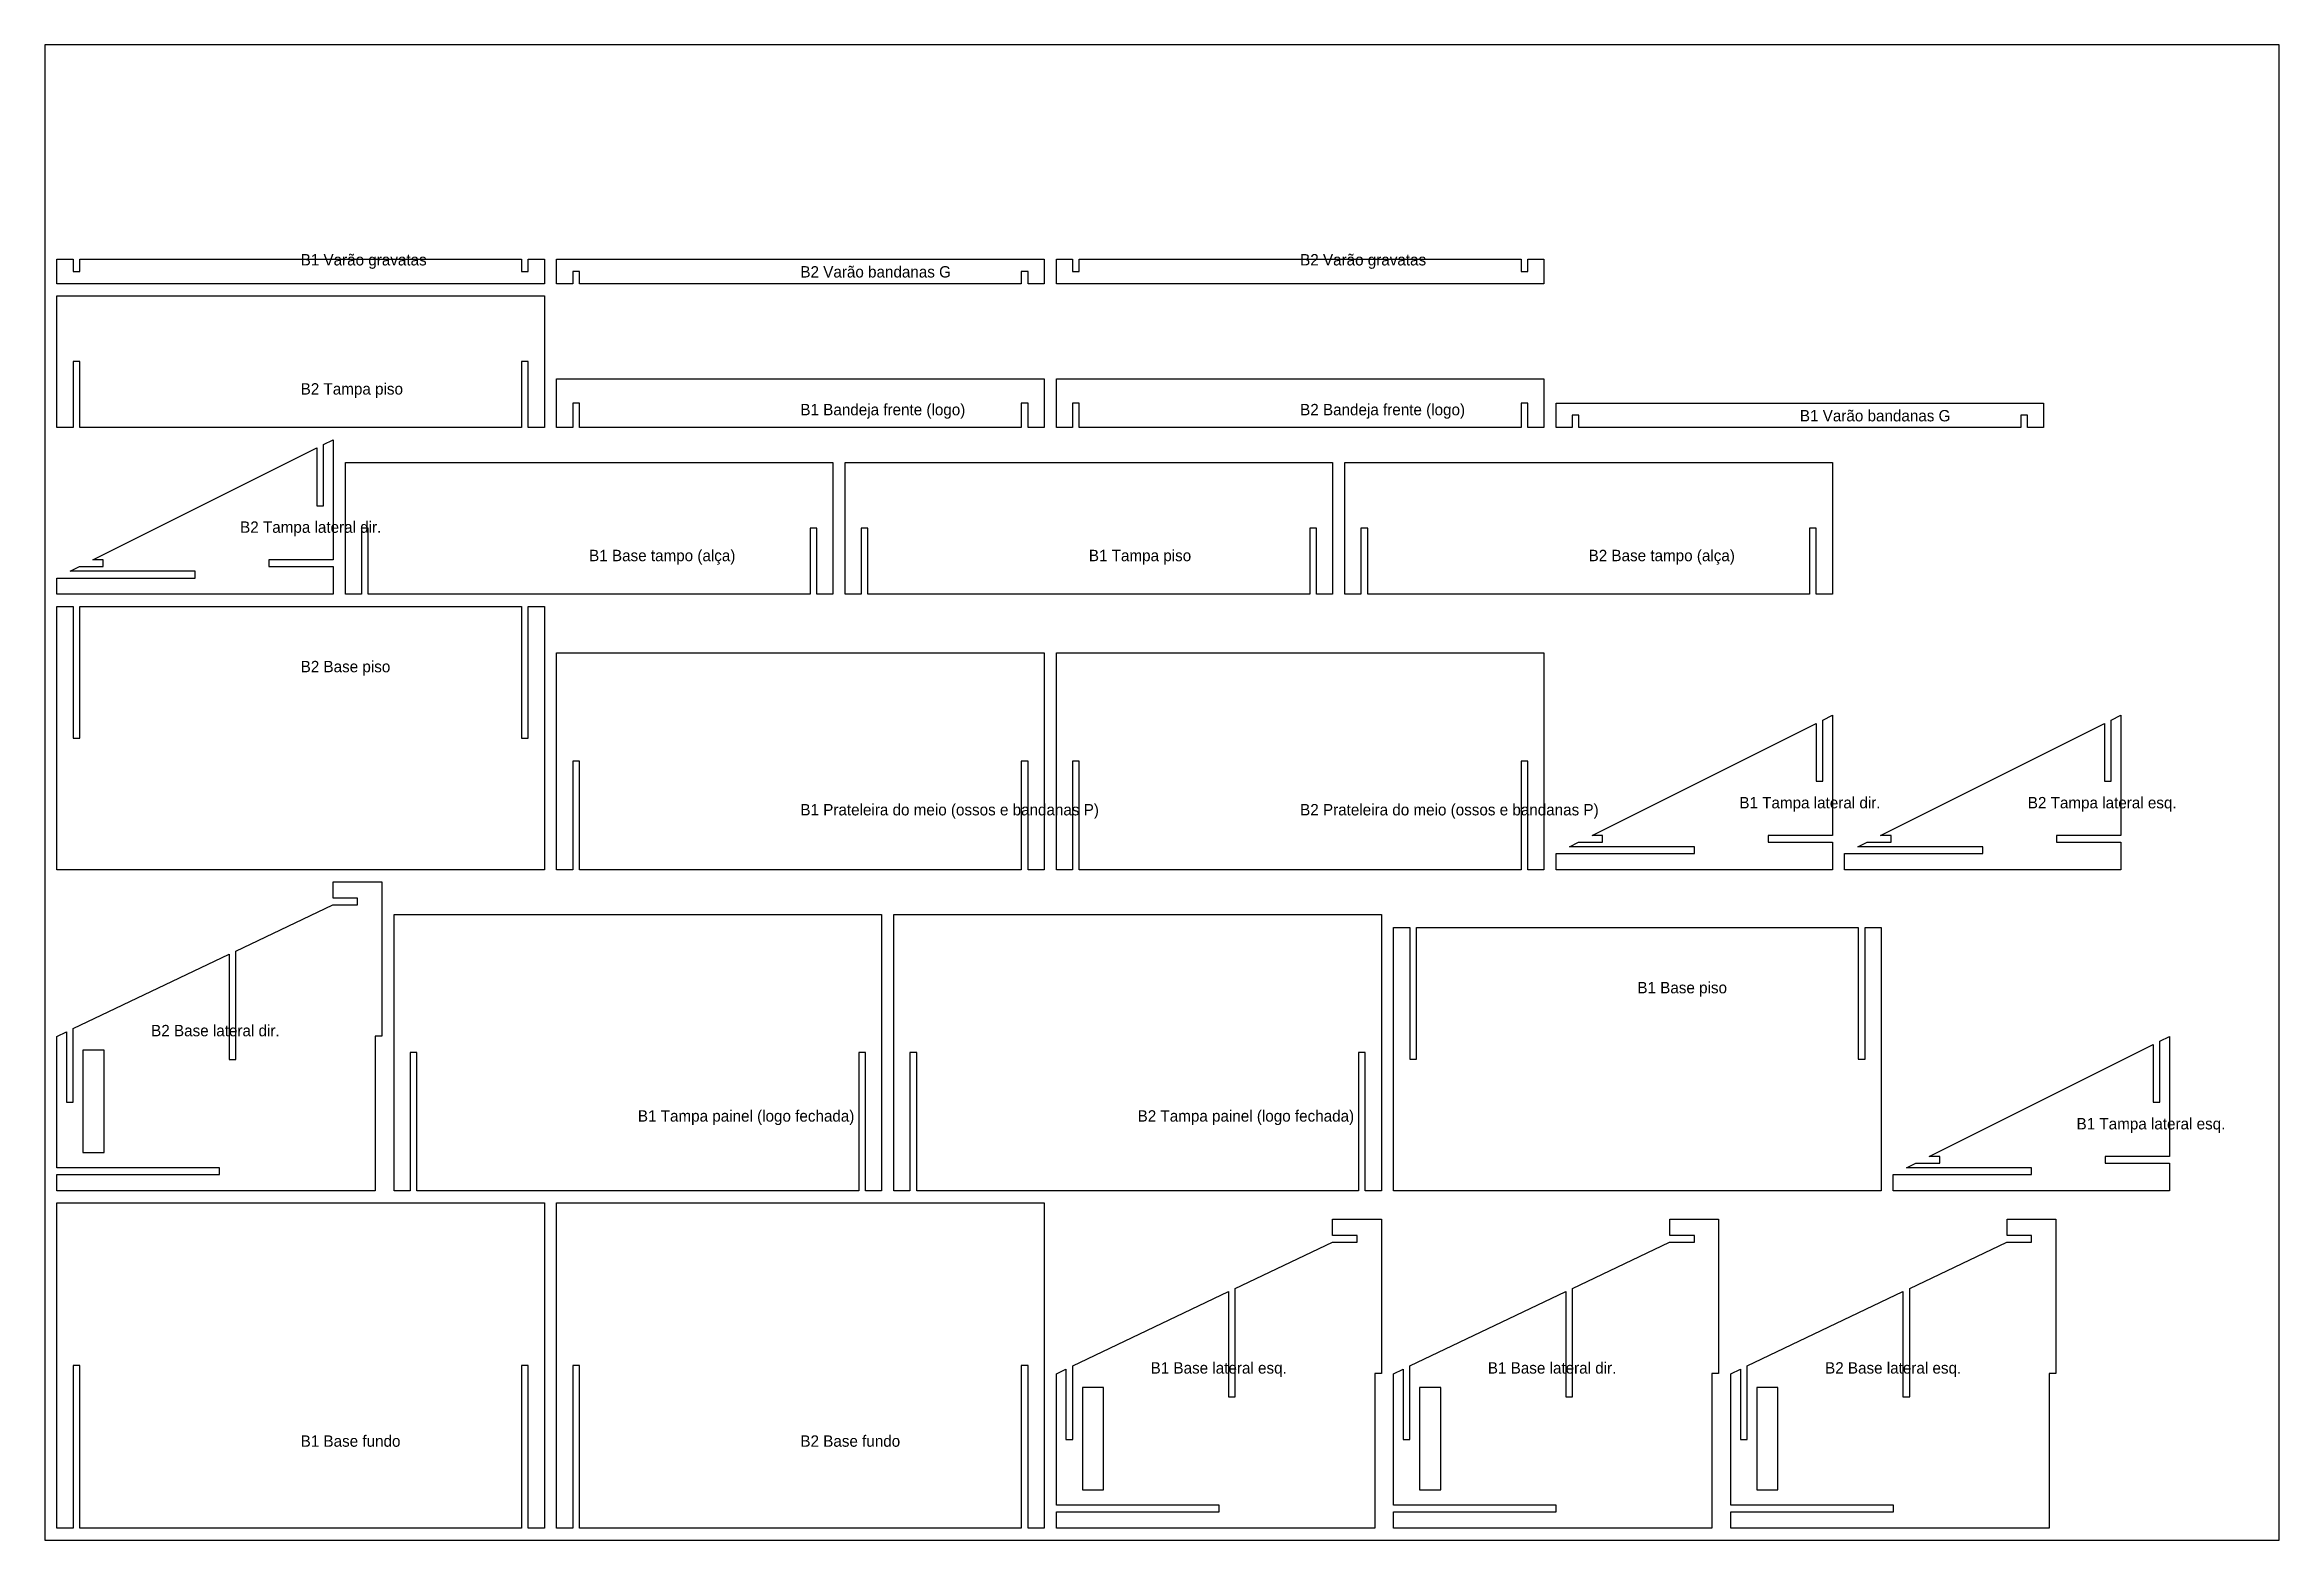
# Model space of a CAD drawing. Header units: millimetres. Extents: x 0 to 2750, y 0 to 1840.
import ezdxf

# ---------------------------------------------------------------- set-up
doc = ezdxf.new("R2010")
doc.units = ezdxf.units.MM
for name, color, linetype in [('CHAPA_NAO_CORTAR', 8, 'Continuous'), ('CORTE_EXTERNO', 1, 'Continuous'), ('CORTE_INTERNO', 5, 'Continuous'), ('ETIQUETAS_NAO_CORTAR', 8, 'Continuous')]:
    doc.layers.add(name, color=color, linetype=linetype)

msp = doc.modelspace()

# ---------------------------------------------------------------- linework, layer by layer
at = {"layer": 'CHAPA_NAO_CORTAR'}
msp.add_lwpolyline([(0, 0), (2750, 0), (2750, 1840), (0, 1840)], close=True, dxfattribs=at)
at = {"layer": 'CORTE_EXTERNO'}
for points in [[(615, 1546), (15, 1546), (15, 1576), (34.85, 1576), (34.85, 1560.85), (43.15, 1560.85), (43.15, 1576), (586.85, 1576), (586.85, 1560.85), (595.15, 1560.85), (595.15, 1576), (615, 1576), (615, 1546)], [(630, 1576), (1230, 1576), (1230, 1546), (1210.15, 1546), (1210.15, 1561.15), (1201.85, 1561.15), (1201.85, 1546), (658.15, 1546), (658.15, 1561.15), (649.85, 1561.15), (649.85, 1546), (630, 1546), (630, 1576)], [(1845, 1546), (1245, 1546), (1245, 1576), (1264.85, 1576), (1264.85, 1560.85), (1273.15, 1560.85), (1273.15, 1576), (1816.85, 1576), (1816.85, 1560.85), (1825.15, 1560.85), (1825.15, 1576), (1845, 1576), (1845, 1546)], [(15, 1531), (615, 1531), (615, 1369), (595.15, 1369), (595.15, 1450.15), (586.85, 1450.15), (586.85, 1369), (43.15, 1369), (43.15, 1450.15), (34.85, 1450.15), (34.85, 1369), (15, 1369), (15, 1531)], [(630, 1429), (1230, 1429), (1230, 1369), (1210.15, 1369), (1210.15, 1399.15), (1201.85, 1399.15), (1201.85, 1369), (658.15, 1369), (658.15, 1399.15), (649.85, 1399.15), (649.85, 1369), (630, 1369), (630, 1429)], [(1245, 1429), (1845, 1429), (1845, 1369), (1825.15, 1369), (1825.15, 1399.15), (1816.85, 1399.15), (1816.85, 1369), (1273.15, 1369), (1273.15, 1399.15), (1264.85, 1399.15), (1264.85, 1369), (1245, 1369), (1245, 1429)], [(1860, 1399), (2460, 1399), (2460, 1369), (2440.15, 1369), (2440.15, 1384.15), (2431.85, 1384.15), (2431.85, 1369), (1888.15, 1369), (1888.15, 1384.15), (1879.85, 1384.15), (1879.85, 1369), (1860, 1369), (1860, 1399)], [(15, 1183.85), (185.15, 1183.85), (185.15, 1192.15), (31.3, 1192.15), (42.7, 1197.85), (72.15, 1197.85), (72.15, 1206.15), (59.3, 1206.15), (334.85, 1343.925), (334.85, 1272.85), (343.15, 1272.85), (343.15, 1348.075), (355, 1354), (355, 1206.15), (275.85, 1206.15), (275.85, 1197.85), (355, 1197.85), (355, 1164), (15, 1164), (15, 1183.85)], [(370, 1326), (970, 1326), (970, 1164), (950.15, 1164), (950.15, 1245.15), (941.85, 1245.15), (941.85, 1164), (398.15, 1164), (398.15, 1245.15), (389.85, 1245.15), (389.85, 1164), (370, 1164), (370, 1326)], [(985, 1326), (1585, 1326), (1585, 1164), (1565.15, 1164), (1565.15, 1245.15), (1556.85, 1245.15), (1556.85, 1164), (1013.15, 1164), (1013.15, 1245.15), (1004.85, 1245.15), (1004.85, 1164), (985, 1164), (985, 1326)], [(1600, 1326), (2200, 1326), (2200, 1164), (2180.15, 1164), (2180.15, 1245.15), (2171.85, 1245.15), (2171.85, 1164), (1628.15, 1164), (1628.15, 1245.15), (1619.85, 1245.15), (1619.85, 1164), (1600, 1164), (1600, 1326)], [(615, 825), (15, 825), (15, 1149), (34.85, 1149), (34.85, 986.85), (43.15, 986.85), (43.15, 1149), (586.85, 1149), (586.85, 986.85), (595.15, 986.85), (595.15, 1149), (615, 1149), (615, 825)], [(630, 1092), (1230, 1092), (1230, 825), (1210.15, 825), (1210.15, 958.65), (1201.85, 958.65), (1201.85, 825), (658.15, 825), (658.15, 958.65), (649.85, 958.65), (649.85, 825), (630, 825), (630, 1092)], [(1245, 1092), (1845, 1092), (1845, 825), (1825.15, 825), (1825.15, 958.65), (1816.85, 958.65), (1816.85, 825), (1273.15, 825), (1273.15, 958.65), (1264.85, 958.65), (1264.85, 825), (1245, 825), (1245, 1092)], [(1860, 844.85), (2030.15, 844.85), (2030.15, 853.15), (1876.3, 853.15), (1887.7, 858.85), (1917.15, 858.85), (1917.15, 867.15), (1904.3, 867.15), (2179.85, 1004.925), (2179.85, 933.85), (2188.15, 933.85), (2188.15, 1009.075), (2200, 1015), (2200, 867.15), (2120.85, 867.15), (2120.85, 858.85), (2200, 858.85), (2200, 825), (1860, 825), (1860, 844.85)], [(2215, 844.85), (2385.15, 844.85), (2385.15, 853.15), (2231.3, 853.15), (2242.7, 858.85), (2272.15, 858.85), (2272.15, 867.15), (2259.3, 867.15), (2534.85, 1004.925), (2534.85, 933.85), (2543.15, 933.85), (2543.15, 1009.075), (2555, 1015), (2555, 867.15), (2475.85, 867.15), (2475.85, 858.85), (2555, 858.85), (2555, 825), (2215, 825), (2215, 844.85)], [(15, 620), (26.85, 625.646), (26.85, 538.85), (35.15, 538.85), (35.15, 629.601), (226.85, 720.94), (226.85, 591.35), (235.15, 591.35), (235.15, 724.895), (354.685, 781.85), (385.15, 781.85), (385.15, 790.15), (355, 790.15), (355, 810), (415, 810), (415, 620.15), (406.85, 620.15), (406.85, 430), (15, 430), (15, 449.85), (215.15, 449.85), (215.15, 458.15), (15, 458.15), (15, 620)], [(430, 770), (1030, 770), (1030, 430), (1010.15, 430), (1010.15, 600.15), (1001.85, 600.15), (1001.85, 430), (458.15, 430), (458.15, 600.15), (449.85, 600.15), (449.85, 430), (430, 430), (430, 770)], [(1045, 770), (1645, 770), (1645, 430), (1625.15, 430), (1625.15, 600.15), (1616.85, 600.15), (1616.85, 430), (1073.15, 430), (1073.15, 600.15), (1064.85, 600.15), (1064.85, 430), (1045, 430), (1045, 770)], [(2260, 430), (1660, 430), (1660, 754), (1679.85, 754), (1679.85, 591.85), (1688.15, 591.85), (1688.15, 754), (2231.85, 754), (2231.85, 591.85), (2240.15, 591.85), (2240.15, 754), (2260, 754), (2260, 430)], [(2275, 449.85), (2445.15, 449.85), (2445.15, 458.15), (2291.3, 458.15), (2302.7, 463.85), (2332.15, 463.85), (2332.15, 472.15), (2319.3, 472.15), (2594.85, 609.925), (2594.85, 538.85), (2603.15, 538.85), (2603.15, 614.075), (2615, 620), (2615, 472.15), (2535.85, 472.15), (2535.85, 463.85), (2615, 463.85), (2615, 430), (2275, 430), (2275, 449.85)], [(15, 415), (615, 415), (615, 15), (595.15, 15), (595.15, 215.15), (586.85, 215.15), (586.85, 15), (43.15, 15), (43.15, 215.15), (34.85, 215.15), (34.85, 15), (15, 15), (15, 415)], [(630, 415), (1230, 415), (1230, 15), (1210.15, 15), (1210.15, 215.15), (1201.85, 215.15), (1201.85, 15), (658.15, 15), (658.15, 215.15), (649.85, 215.15), (649.85, 15), (630, 15), (630, 415)], [(1245, 205), (1256.85, 210.646), (1256.85, 123.85), (1265.15, 123.85), (1265.15, 214.601), (1456.85, 305.94), (1456.85, 176.35), (1465.15, 176.35), (1465.15, 309.895), (1584.685, 366.85), (1615.15, 366.85), (1615.15, 375.15), (1585, 375.15), (1585, 395), (1645, 395), (1645, 205.15), (1636.85, 205.15), (1636.85, 15), (1245, 15), (1245, 34.85), (1445.15, 34.85), (1445.15, 43.15), (1245, 43.15), (1245, 205)], [(1660, 205), (1671.85, 210.646), (1671.85, 123.85), (1680.15, 123.85), (1680.15, 214.601), (1871.85, 305.94), (1871.85, 176.35), (1880.15, 176.35), (1880.15, 309.895), (1999.685, 366.85), (2030.15, 366.85), (2030.15, 375.15), (2000, 375.15), (2000, 395), (2060, 395), (2060, 205.15), (2051.85, 205.15), (2051.85, 15), (1660, 15), (1660, 34.85), (1860.15, 34.85), (1860.15, 43.15), (1660, 43.15), (1660, 205)], [(2075, 205), (2086.85, 210.646), (2086.85, 123.85), (2095.15, 123.85), (2095.15, 214.601), (2286.85, 305.94), (2286.85, 176.35), (2295.15, 176.35), (2295.15, 309.895), (2414.685, 366.85), (2445.15, 366.85), (2445.15, 375.15), (2415, 375.15), (2415, 395), (2475, 395), (2475, 205.15), (2466.85, 205.15), (2466.85, 15), (2075, 15), (2075, 34.85), (2275.15, 34.85), (2275.15, 43.15), (2075, 43.15), (2075, 205)]]:
    msp.add_lwpolyline(points, close=True, dxfattribs=at)
at = {"layer": 'CORTE_INTERNO'}
for points in [[(47, 477), (73, 477), (73, 603), (47, 603), (47, 477)], [(1277, 62), (1303, 62), (1303, 188), (1277, 188), (1277, 62)], [(1692, 62), (1718, 62), (1718, 188), (1692, 188), (1692, 62)], [(2107, 62), (2133, 62), (2133, 188), (2107, 188), (2107, 62)]]:
    msp.add_lwpolyline(points, close=True, dxfattribs=at)

# ---------------------------------------------------------------- texts
at = {"layer": 'ETIQUETAS_NAO_CORTAR'}
for s, p in [('B1 Varão gravatas', (315, 1568.425)), ('B2 Varão bandanas G', (930, 1553.575)), ('B2 Varão gravatas', (1545, 1568.425)), ('B2 Tampa piso', (315, 1409.575)), ('B1 Bandeja frente (logo)', (930, 1384.075)), ('B2 Bandeja frente (logo)', (1545, 1384.075)), ('B1 Varão bandanas G', (2160, 1376.575)), ('B2 Tampa lateral dir.', (240.5, 1239.5)), ('B1 Base tampo (alça)', (670, 1204.575)), ('B1 Tampa piso', (1285, 1204.575)), ('B2 Base tampo (alça)', (1900, 1204.575)), ('B2 Base piso', (315, 1067.925)), ('B1 Tampa lateral dir.', (2085.5, 900.5)), ('B2 Tampa lateral esq.', (2440.5, 900.5)), ('B1 Prateleira do meio (ossos e bandanas P)', (930, 891.825)), ('B2 Prateleira do meio (ossos e bandanas P)', (1545, 891.825)), ('B1 Base piso', (1960, 672.925)), ('B2 Base lateral dir.', (131, 620.075)), ('B1 Tampa painel (logo fechada)', (730, 515.075)), ('B2 Tampa painel (logo fechada)', (1345, 515.075)), ('B1 Tampa lateral esq.', (2500.5, 505.5)), ('B1 Base lateral esq.', (1361, 205.075)), ('B1 Base lateral dir.', (1776, 205.075)), ('B2 Base lateral esq.', (2191, 205.075)), ('B1 Base fundo', (315, 115.075)), ('B2 Base fundo', (930, 115.075))]:
    msp.add_text(s, height=14, dxfattribs=at).set_placement(p)

doc.saveas('drawing.dxf')
